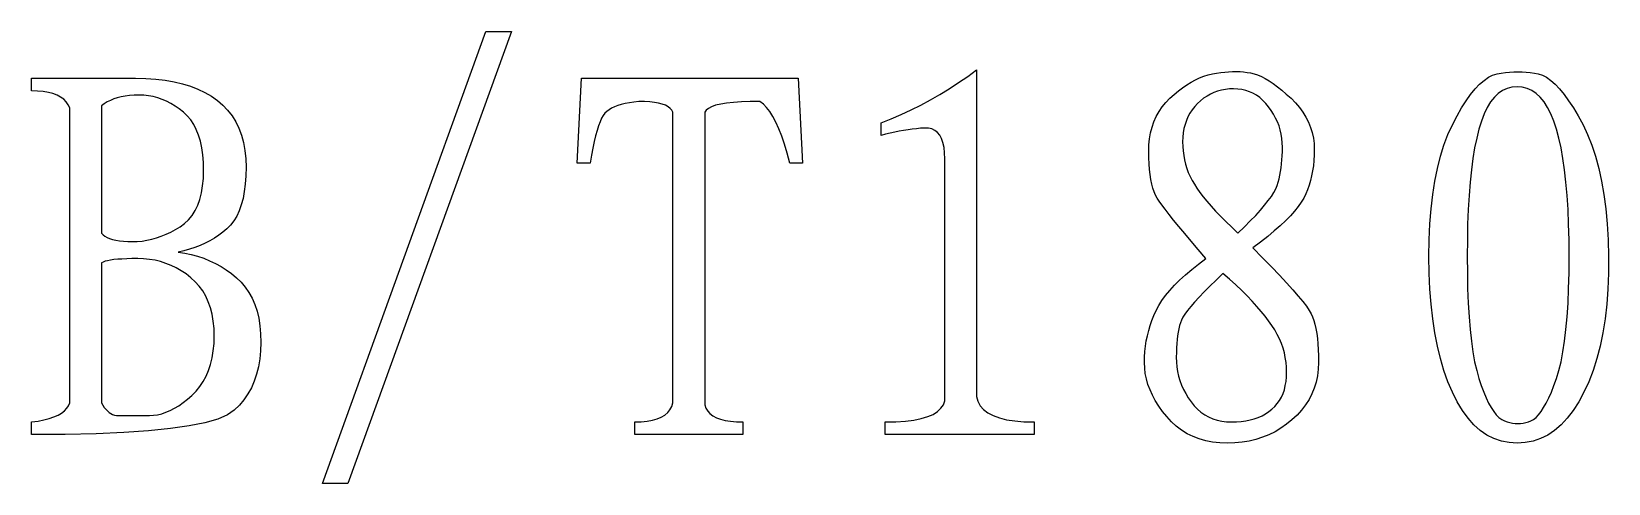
# Model space of a CAD drawing. Extents: x 0 to 420, y 0 to 297.
# Drawn here: x 103.26 to 116.32, y 27.62 to 31.37 of the extents above; entities that cross this region are included whole.
import ezdxf

# ---------------------------------------------------------------- set-up
doc = ezdxf.new("R2010")
doc.units = 0

msp = doc.modelspace()

# ---------------------------------------------------------------- linework, layer by layer
at = {"color": 7, "lineweight": 25}
for points in [[(107.025, 31.369), (107.236, 31.369), (105.883, 27.624), (105.672, 27.624)], [(103.264, 28.134), (103.318, 28.142), (103.366, 28.152), (103.41, 28.163), (103.449, 28.176), (103.483, 28.191), (103.513, 28.208), (103.537, 28.226), (103.556, 28.247), (103.571, 28.269), (103.58, 28.292), (103.58, 30.736), (103.568, 30.762), (103.551, 30.786), (103.53, 30.807), (103.504, 30.826), (103.475, 30.841), (103.441, 30.854), (103.403, 30.864), (103.361, 30.871), (103.314, 30.875), (103.264, 30.876), (103.264, 30.982), (104.125, 30.982), (104.211, 30.98), (104.293, 30.974), (104.371, 30.965), (104.444, 30.952), (104.514, 30.936), (104.58, 30.915), (104.641, 30.891), (104.699, 30.864), (104.752, 30.832), (104.802, 30.797), (104.847, 30.758), (104.887, 30.716), (104.923, 30.67), (104.954, 30.62), (104.98, 30.567), (105.001, 30.509), (105.018, 30.448), (105.03, 30.384), (105.037, 30.315), (105.039, 30.244), (105.038, 30.172), (105.033, 30.105), (105.025, 30.043), (105.014, 29.985), (105, 29.932), (104.982, 29.883), (104.962, 29.839), (104.938, 29.799), (104.911, 29.764), (104.881, 29.734), (104.848, 29.707), (104.814, 29.681), (104.778, 29.657), (104.74, 29.635), (104.701, 29.615), (104.659, 29.597), (104.616, 29.58), (104.572, 29.565), (104.525, 29.552), (104.477, 29.54), (104.532, 29.532), (104.586, 29.521), (104.638, 29.507), (104.689, 29.49), (104.738, 29.47), (104.786, 29.448), (104.832, 29.422), (104.876, 29.394), (104.919, 29.363), (104.96, 29.329), (104.998, 29.292), (105.033, 29.252), (105.063, 29.207), (105.089, 29.159), (105.112, 29.108), (105.13, 29.052), (105.144, 28.993), (105.154, 28.93), (105.16, 28.864), (105.162, 28.793), (105.16, 28.723), (105.153, 28.656), (105.142, 28.591), (105.127, 28.53), (105.107, 28.473), (105.083, 28.418), (105.055, 28.366), (105.022, 28.318), (104.984, 28.273), (104.942, 28.231), (104.886, 28.192), (104.805, 28.158), (104.699, 28.128), (104.568, 28.101), (104.413, 28.079), (104.233, 28.061), (104.028, 28.047), (103.798, 28.037), (103.543, 28.031), (103.264, 28.029)], [(109.293, 30.788), (109.213, 30.788), (109.14, 30.785), (109.075, 30.781), (109.017, 30.774), (108.968, 30.766), (108.926, 30.757), (108.892, 30.745), (108.866, 30.732), (108.847, 30.717), (108.836, 30.701), (108.836, 28.275), (108.846, 28.248), (108.86, 28.224), (108.879, 28.203), (108.904, 28.185), (108.933, 28.169), (108.967, 28.157), (109.006, 28.147), (109.05, 28.14), (109.099, 28.136), (109.152, 28.134), (109.152, 28.029), (108.256, 28.029), (108.256, 28.134), (108.31, 28.136), (108.359, 28.14), (108.403, 28.148), (108.442, 28.159), (108.476, 28.174), (108.505, 28.191), (108.529, 28.212), (108.548, 28.235), (108.563, 28.262), (108.572, 28.292), (108.572, 30.701), (108.563, 30.717), (108.55, 30.732), (108.532, 30.745), (108.51, 30.757), (108.484, 30.766), (108.454, 30.774), (108.42, 30.781), (108.381, 30.785), (108.338, 30.788), (108.291, 30.788), (108.25, 30.784), (108.212, 30.779), (108.177, 30.772), (108.145, 30.765), (108.115, 30.755), (108.089, 30.745), (108.065, 30.734), (108.044, 30.721), (108.025, 30.707), (108.01, 30.692), (107.996, 30.673), (107.982, 30.65), (107.969, 30.621), (107.956, 30.588), (107.944, 30.549), (107.932, 30.505), (107.92, 30.456), (107.909, 30.402), (107.898, 30.343), (107.887, 30.279), (107.781, 30.279), (107.816, 30.982), (109.609, 30.982), (109.645, 30.279), (109.539, 30.279), (109.518, 30.36), (109.496, 30.434), (109.473, 30.502), (109.449, 30.563), (109.425, 30.617), (109.4, 30.665), (109.374, 30.706), (109.348, 30.74), (109.321, 30.768)], [(110.822, 30.314), (110.821, 30.364), (110.816, 30.408), (110.807, 30.448), (110.796, 30.481), (110.781, 30.509), (110.762, 30.532), (110.741, 30.549), (110.715, 30.561), (110.687, 30.568), (110.655, 30.569), (110.622, 30.567), (110.588, 30.563), (110.553, 30.559), (110.518, 30.555), (110.482, 30.549), (110.445, 30.542), (110.409, 30.535), (110.371, 30.527), (110.333, 30.517), (110.295, 30.507), (110.295, 30.613), (110.379, 30.646), (110.462, 30.681), (110.543, 30.719), (110.624, 30.759), (110.704, 30.802), (110.782, 30.847), (110.86, 30.894), (110.936, 30.945), (111.012, 30.997), (111.086, 31.052), (111.086, 28.345), (111.097, 28.305), (111.116, 28.269), (111.144, 28.237), (111.179, 28.21), (111.222, 28.187), (111.274, 28.168), (111.333, 28.153), (111.401, 28.143), (111.477, 28.136), (111.561, 28.134), (111.561, 28.029), (110.33, 28.029), (110.33, 28.134), (110.417, 28.136), (110.496, 28.141), (110.566, 28.15), (110.628, 28.162), (110.682, 28.178), (110.727, 28.197), (110.763, 28.22), (110.791, 28.247), (110.811, 28.277), (110.822, 28.31)], [(113.371, 29.576), (113.452, 29.494), (113.526, 29.419), (113.592, 29.349), (113.651, 29.286), (113.703, 29.228), (113.748, 29.177), (113.785, 29.131), (113.816, 29.092), (113.839, 29.058), (113.855, 29.031), (113.866, 29.004), (113.877, 28.975), (113.886, 28.943), (113.894, 28.907), (113.901, 28.868), (113.906, 28.826), (113.911, 28.781), (113.914, 28.733), (113.915, 28.681), (113.916, 28.626), (113.914, 28.571), (113.907, 28.517), (113.896, 28.465), (113.881, 28.415), (113.861, 28.367), (113.837, 28.32), (113.808, 28.276), (113.775, 28.233), (113.738, 28.191), (113.696, 28.152), (113.651, 28.115), (113.605, 28.082), (113.556, 28.053), (113.505, 28.028), (113.452, 28.007), (113.398, 27.989), (113.341, 27.976), (113.283, 27.966), (113.223, 27.96), (113.16, 27.958), (113.098, 27.961), (113.039, 27.967), (112.982, 27.978), (112.928, 27.994), (112.877, 28.013), (112.828, 28.037), (112.782, 28.066), (112.738, 28.099), (112.698, 28.136), (112.659, 28.178), (112.624, 28.222), (112.593, 28.266), (112.565, 28.311), (112.541, 28.355), (112.521, 28.4), (112.504, 28.445), (112.491, 28.49), (112.482, 28.535), (112.477, 28.581), (112.475, 28.626), (112.476, 28.672), (112.479, 28.717), (112.483, 28.761), (112.49, 28.805), (112.499, 28.848), (112.51, 28.891), (112.522, 28.933), (112.537, 28.975), (112.553, 29.016), (112.571, 29.057), (112.593, 29.098), (112.619, 29.139), (112.649, 29.181), (112.684, 29.223), (112.723, 29.266), (112.766, 29.309), (112.814, 29.353), (112.867, 29.397), (112.923, 29.442), (112.984, 29.488), (112.92, 29.562), (112.861, 29.631), (112.808, 29.695), (112.759, 29.753), (112.716, 29.806), (112.679, 29.854), (112.646, 29.896), (112.619, 29.932), (112.597, 29.963), (112.58, 29.989), (112.567, 30.013), (112.555, 30.041), (112.544, 30.071), (112.535, 30.105), (112.527, 30.142), (112.521, 30.183), (112.516, 30.226), (112.513, 30.273), (112.511, 30.322), (112.51, 30.375), (112.512, 30.429), (112.517, 30.48), (112.526, 30.529), (112.538, 30.576), (112.554, 30.621), (112.573, 30.664), (112.596, 30.705), (112.622, 30.744), (112.652, 30.78), (112.686, 30.815), (112.721, 30.847), (112.756, 30.876), (112.791, 30.903), (112.826, 30.927), (112.861, 30.949), (112.897, 30.968), (112.932, 30.984), (112.967, 30.998), (113.002, 31.009), (113.037, 31.017), (113.072, 31.023), (113.106, 31.029), (113.14, 31.033), (113.172, 31.035), (113.204, 31.037), (113.235, 31.037), (113.266, 31.036), (113.296, 31.034), (113.325, 31.03), (113.354, 31.026), (113.382, 31.019), (113.412, 31.009), (113.443, 30.996), (113.475, 30.979), (113.507, 30.96), (113.541, 30.937), (113.576, 30.911), (113.612, 30.882), (113.649, 30.85), (113.688, 30.815), (113.724, 30.777), (113.757, 30.739), (113.786, 30.699), (113.811, 30.659), (113.833, 30.617), (113.85, 30.574), (113.864, 30.531), (113.873, 30.486), (113.879, 30.44), (113.881, 30.393), (113.88, 30.346), (113.877, 30.301), (113.873, 30.257), (113.867, 30.214), (113.859, 30.173), (113.849, 30.133), (113.838, 30.095), (113.825, 30.058), (113.81, 30.023), (113.793, 29.989), (113.773, 29.954), (113.748, 29.919), (113.718, 29.881), (113.683, 29.842), (113.644, 29.802), (113.599, 29.76), (113.549, 29.716), (113.495, 29.671), (113.436, 29.624)], [(116.105, 30.595), (116.143, 30.515), (116.178, 30.428), (116.208, 30.335), (116.235, 30.235), (116.258, 30.129), (116.278, 30.017), (116.293, 29.899), (116.304, 29.774), (116.312, 29.643), (116.316, 29.505), (116.315, 29.367), (116.31, 29.235), (116.301, 29.109), (116.287, 28.988), (116.269, 28.872), (116.247, 28.763), (116.22, 28.659), (116.189, 28.56), (116.153, 28.467), (116.113, 28.38), (116.07, 28.3), (116.024, 28.228), (115.975, 28.165), (115.924, 28.11), (115.869, 28.064), (115.813, 28.026), (115.753, 27.996), (115.691, 27.975), (115.627, 27.963), (115.56, 27.958), (115.493, 27.963), (115.429, 27.975), (115.367, 27.996), (115.309, 28.026), (115.254, 28.064), (115.202, 28.11), (115.153, 28.165), (115.107, 28.228), (115.064, 28.3), (115.024, 28.38), (114.987, 28.467), (114.954, 28.56), (114.925, 28.659), (114.9, 28.763), (114.879, 28.872), (114.861, 28.988), (114.848, 29.109), (114.838, 29.235), (114.832, 29.367), (114.83, 29.505), (114.832, 29.643), (114.838, 29.774), (114.848, 29.899), (114.861, 30.017), (114.879, 30.129), (114.9, 30.235), (114.925, 30.335), (114.954, 30.428), (114.987, 30.515), (115.024, 30.595), (115.062, 30.669), (115.1, 30.736), (115.138, 30.795), (115.175, 30.848), (115.212, 30.894), (115.249, 30.933), (115.286, 30.964), (115.322, 30.989), (115.357, 31.006), (115.393, 31.017), (115.428, 31.023), (115.463, 31.028), (115.497, 31.032), (115.532, 31.034), (115.566, 31.035), (115.6, 31.034), (115.634, 31.032), (115.668, 31.028), (115.702, 31.023), (115.735, 31.017), (115.769, 31.006), (115.804, 30.989), (115.839, 30.964), (115.875, 30.933), (115.911, 30.894), (115.948, 30.848), (115.986, 30.795), (116.025, 30.736), (116.065, 30.669)], [(104.151, 30.841), (104.112, 30.84), (104.074, 30.838), (104.039, 30.833), (104.005, 30.827), (103.973, 30.819), (103.944, 30.81), (103.916, 30.798), (103.89, 30.785), (103.866, 30.77), (103.844, 30.753), (103.844, 29.699), (103.856, 29.685), (103.871, 29.673), (103.889, 29.663), (103.91, 29.654), (103.934, 29.646), (103.961, 29.64), (103.991, 29.635), (104.024, 29.631), (104.06, 29.629), (104.099, 29.628), (104.139, 29.63), (104.179, 29.633), (104.219, 29.639), (104.259, 29.648), (104.299, 29.659), (104.338, 29.673), (104.377, 29.689), (104.417, 29.707), (104.455, 29.728), (104.494, 29.751), (104.531, 29.778), (104.564, 29.809), (104.593, 29.845), (104.618, 29.885), (104.639, 29.929), (104.657, 29.978), (104.67, 30.031), (104.68, 30.089), (104.686, 30.151), (104.688, 30.217), (104.686, 30.284), (104.681, 30.346), (104.673, 30.405), (104.661, 30.459), (104.646, 30.509), (104.627, 30.556), (104.606, 30.598), (104.581, 30.636), (104.552, 30.67), (104.521, 30.701), (104.487, 30.727), (104.452, 30.751), (104.417, 30.772), (104.381, 30.791), (104.345, 30.806), (104.308, 30.819), (104.27, 30.829), (104.231, 30.836), (104.192, 30.84)], [(113.248, 29.699), (113.302, 29.75), (113.351, 29.799), (113.396, 29.845), (113.435, 29.888), (113.47, 29.929), (113.5, 29.968), (113.526, 30.003), (113.546, 30.036), (113.562, 30.066), (113.573, 30.094), (113.582, 30.121), (113.589, 30.149), (113.596, 30.178), (113.601, 30.208), (113.606, 30.239), (113.61, 30.271), (113.613, 30.305), (113.616, 30.339), (113.617, 30.374), (113.617, 30.411), (113.616, 30.447), (113.613, 30.483), (113.607, 30.518), (113.599, 30.553), (113.589, 30.586), (113.576, 30.619), (113.561, 30.652), (113.544, 30.683), (113.525, 30.714), (113.503, 30.744), (113.48, 30.773), (113.455, 30.798), (113.429, 30.821), (113.402, 30.84), (113.373, 30.857), (113.344, 30.87), (113.313, 30.88), (113.281, 30.888), (113.248, 30.892), (113.213, 30.894), (113.178, 30.893), (113.145, 30.889), (113.112, 30.883), (113.081, 30.874), (113.05, 30.863), (113.021, 30.85), (112.993, 30.834), (112.965, 30.815), (112.939, 30.794), (112.914, 30.771), (112.891, 30.746), (112.87, 30.719), (112.851, 30.691), (112.835, 30.661), (112.822, 30.63), (112.811, 30.598), (112.802, 30.564), (112.796, 30.529), (112.792, 30.492), (112.791, 30.454), (112.792, 30.416), (112.795, 30.379), (112.8, 30.342), (112.807, 30.305), (112.815, 30.27), (112.826, 30.235), (112.838, 30.201), (112.853, 30.168), (112.869, 30.135), (112.888, 30.103), (112.909, 30.07), (112.933, 30.036), (112.961, 30), (112.992, 29.962), (113.026, 29.923), (113.064, 29.881), (113.105, 29.838), (113.149, 29.794), (113.197, 29.747)], [(115.243, 28.494), (115.263, 28.436), (115.283, 28.382), (115.303, 28.334), (115.323, 28.291), (115.344, 28.253), (115.366, 28.22), (115.387, 28.193), (115.409, 28.171), (115.432, 28.154), (115.454, 28.143), (115.477, 28.135), (115.5, 28.129), (115.522, 28.124), (115.544, 28.122), (115.566, 28.121), (115.588, 28.122), (115.61, 28.124), (115.631, 28.129), (115.653, 28.135), (115.674, 28.143), (115.695, 28.154), (115.716, 28.171), (115.737, 28.193), (115.758, 28.22), (115.779, 28.253), (115.8, 28.291), (115.822, 28.334), (115.843, 28.382), (115.864, 28.436), (115.885, 28.494), (115.905, 28.56), (115.923, 28.633), (115.939, 28.715), (115.952, 28.804), (115.964, 28.901), (115.973, 29.006), (115.981, 29.119), (115.986, 29.24), (115.989, 29.369), (115.99, 29.505), (115.989, 29.642), (115.986, 29.772), (115.981, 29.895), (115.973, 30.011), (115.964, 30.12), (115.952, 30.222), (115.939, 30.317), (115.923, 30.405), (115.905, 30.486), (115.885, 30.56), (115.863, 30.627), (115.838, 30.686), (115.811, 30.739), (115.782, 30.785), (115.751, 30.824), (115.717, 30.855), (115.681, 30.88), (115.643, 30.897), (115.602, 30.908), (115.56, 30.911), (115.517, 30.908), (115.477, 30.897), (115.439, 30.88), (115.404, 30.855), (115.371, 30.824), (115.34, 30.785), (115.312, 30.739), (115.287, 30.686), (115.264, 30.627), (115.243, 30.56), (115.225, 30.486), (115.208, 30.405), (115.194, 30.317), (115.181, 30.222), (115.171, 30.12), (115.162, 30.011), (115.155, 29.895), (115.15, 29.772), (115.148, 29.642), (115.147, 29.505), (115.148, 29.369), (115.15, 29.24), (115.155, 29.119), (115.162, 29.006), (115.171, 28.901), (115.181, 28.804), (115.194, 28.715), (115.208, 28.633), (115.225, 28.56)], [(103.844, 28.292), (103.855, 28.272), (103.866, 28.254), (103.879, 28.239), (103.892, 28.225), (103.905, 28.213), (103.92, 28.204), (103.935, 28.196), (103.951, 28.191), (103.967, 28.188), (103.984, 28.187), (104.003, 28.187), (104.023, 28.187), (104.044, 28.187), (104.067, 28.187), (104.092, 28.187), (104.118, 28.187), (104.146, 28.187), (104.176, 28.187), (104.207, 28.187), (104.239, 28.187), (104.273, 28.189), (104.307, 28.194), (104.341, 28.202), (104.376, 28.214), (104.411, 28.229), (104.446, 28.247), (104.482, 28.269), (104.518, 28.294), (104.554, 28.322), (104.591, 28.354), (104.626, 28.389), (104.657, 28.427), (104.685, 28.468), (104.709, 28.513), (104.729, 28.56), (104.746, 28.611), (104.759, 28.665), (104.768, 28.722), (104.774, 28.783), (104.775, 28.846), (104.774, 28.909), (104.768, 28.969), (104.758, 29.026), (104.745, 29.079), (104.727, 29.13), (104.706, 29.176), (104.681, 29.22), (104.652, 29.259), (104.619, 29.296), (104.582, 29.329), (104.543, 29.36), (104.503, 29.386), (104.461, 29.41), (104.419, 29.431), (104.376, 29.448), (104.331, 29.462), (104.286, 29.473), (104.239, 29.481), (104.191, 29.486), (104.143, 29.488), (104.095, 29.487), (104.052, 29.486), (104.012, 29.484), (103.977, 29.482), (103.945, 29.479), (103.917, 29.475), (103.893, 29.47), (103.873, 29.465), (103.856, 29.459), (103.844, 29.452)], [(113.125, 29.365), (113.068, 29.31), (113.016, 29.259), (112.969, 29.212), (112.927, 29.168), (112.89, 29.127), (112.858, 29.09), (112.832, 29.057), (112.81, 29.027), (112.794, 29.001), (112.782, 28.978), (112.774, 28.956), (112.766, 28.932), (112.76, 28.906), (112.754, 28.878), (112.749, 28.848), (112.745, 28.817), (112.742, 28.783), (112.74, 28.747), (112.739, 28.71), (112.738, 28.67), (112.74, 28.63), (112.743, 28.591), (112.749, 28.552), (112.758, 28.514), (112.769, 28.477), (112.783, 28.44), (112.799, 28.404), (112.817, 28.369), (112.838, 28.335), (112.861, 28.301), (112.887, 28.269), (112.914, 28.241), (112.943, 28.216), (112.974, 28.194), (113.006, 28.176), (113.041, 28.161), (113.077, 28.149), (113.115, 28.141), (113.154, 28.136), (113.195, 28.134), (113.237, 28.135), (113.276, 28.138), (113.314, 28.144), (113.35, 28.151), (113.384, 28.161), (113.417, 28.172), (113.448, 28.186), (113.477, 28.202), (113.504, 28.22), (113.529, 28.24), (113.553, 28.262), (113.574, 28.286), (113.592, 28.312), (113.608, 28.339), (113.622, 28.369), (113.633, 28.401), (113.641, 28.435), (113.648, 28.47), (113.651, 28.508), (113.652, 28.547), (113.651, 28.587), (113.648, 28.627), (113.641, 28.667), (113.633, 28.706), (113.622, 28.745), (113.608, 28.783), (113.592, 28.822), (113.574, 28.859), (113.553, 28.897), (113.529, 28.934), (113.503, 28.971), (113.474, 29.01), (113.441, 29.05), (113.406, 29.091), (113.367, 29.134), (113.325, 29.178), (113.28, 29.222), (113.231, 29.269), (113.18, 29.316)]]:
    msp.add_lwpolyline(points, close=True, dxfattribs=at)

doc.saveas('drawing.dxf')
